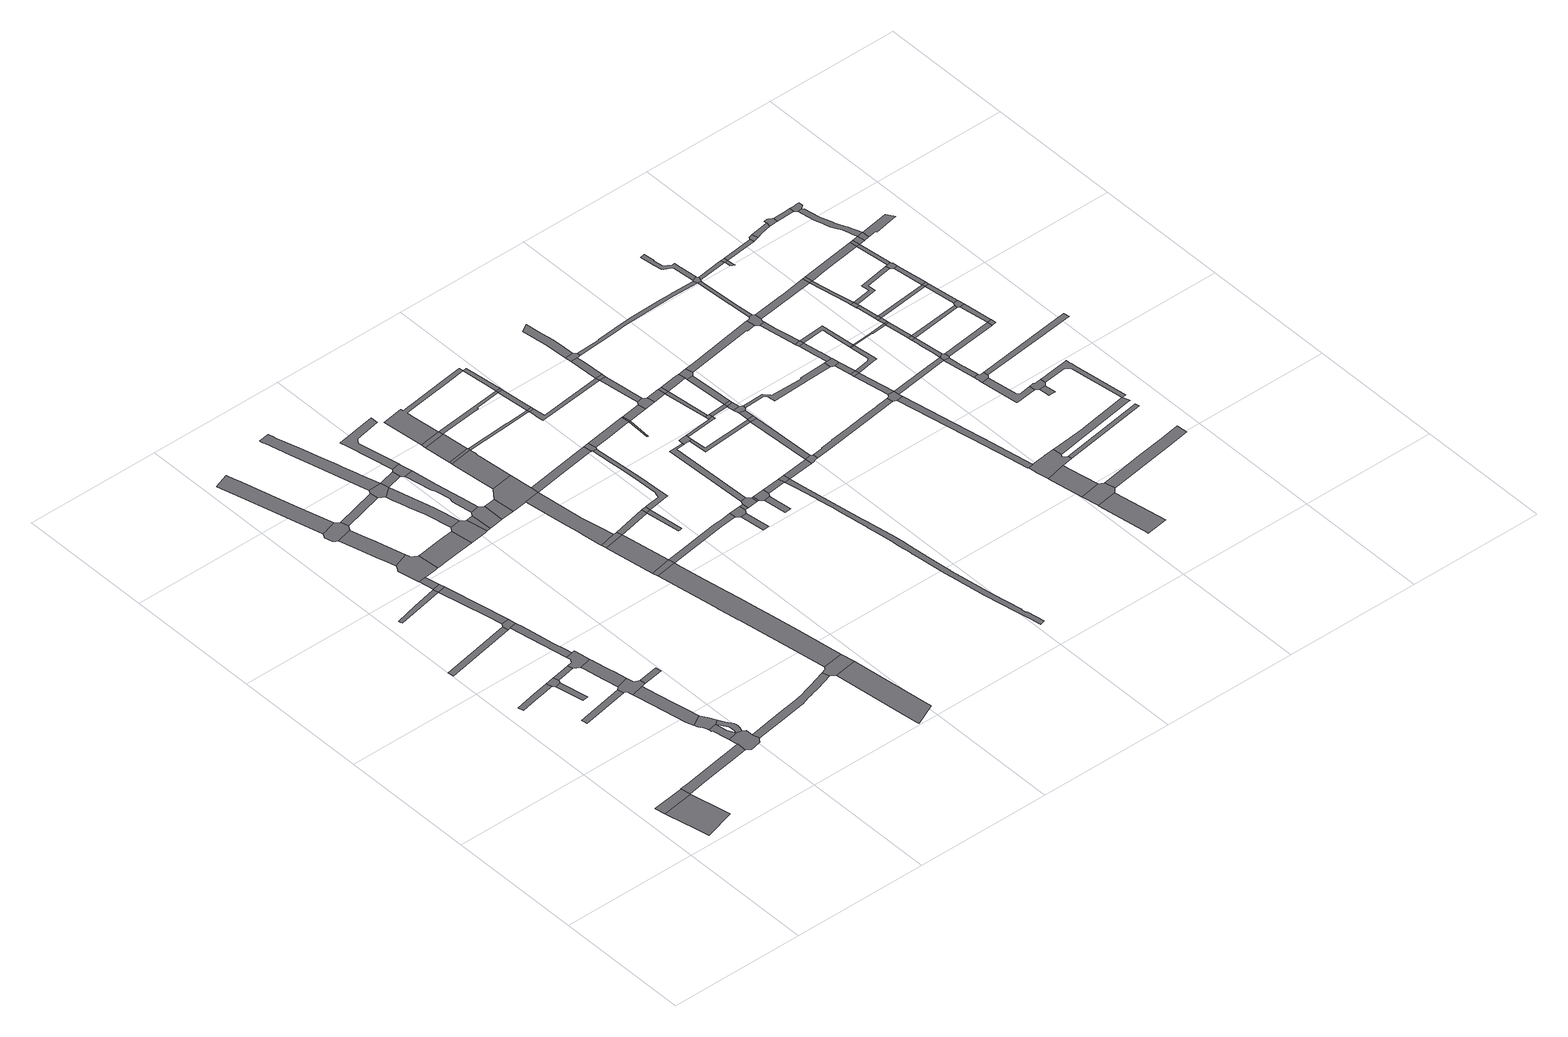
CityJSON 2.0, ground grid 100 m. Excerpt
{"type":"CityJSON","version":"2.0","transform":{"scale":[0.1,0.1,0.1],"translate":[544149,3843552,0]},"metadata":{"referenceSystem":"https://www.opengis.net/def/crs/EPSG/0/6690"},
"CityObjects":{
"road1":{"type":"Road","attributes":{"function":"2","RoadStructureAttribute.sectionType":"1"},"geometry":[{"type":"MultiSurface","lod":"1","boundaries":[[[0,1,2,3,4,5,6]]]}]},
"road2":{"type":"Road","geometry":[{"type":"MultiSurface","lod":"1","boundaries":[[[7,8,9,10,11,2,1,12]]]}]},
"road3":{"type":"Road","attributes":{"RoadStructureAttribute.sectionType":"1"},"geometry":[{"type":"MultiSurface","lod":"1","boundaries":[[[13,14,15,16,17,18,19,20,21]]]}]},
"road4":{"type":"Road","attributes":{"RoadStructureAttribute.sectionType":"1"},"geometry":[{"type":"MultiSurface","lod":"1","boundaries":[[[22,23,24,25,7,12,26,27,28]]]}]},
"road5":{"type":"Road","attributes":{"RoadStructureAttribute.sectionType":"1"},"geometry":[{"type":"MultiSurface","lod":"1","boundaries":[[[29,30,31,32,33,34]]]}]},
"road6":{"type":"Road","geometry":[{"type":"MultiSurface","lod":"1","boundaries":[[[35,36,37,38,39]]]}]},
"road7":{"type":"Road","geometry":[{"type":"MultiSurface","lod":"1","boundaries":[[[40,13,21,39,38,41]]]}]},
"road8":{"type":"Road","attributes":{"RoadStructureAttribute.sectionType":"1"},"geometry":[{"type":"MultiSurface","lod":"1","boundaries":[[[42,43,44,45]]]}]},
"road9":{"type":"Road","attributes":{"RoadStructureAttribute.sectionType":"1"},"geometry":[{"type":"MultiSurface","lod":"1","boundaries":[[[46,47,48,40,41,49,50]]]}]},
"road10":{"type":"Road","attributes":{"RoadStructureAttribute.sectionType":"1"},"geometry":[{"type":"MultiSurface","lod":"1","boundaries":[[[51,52,53,54,55,56,57,58]]]}]},
"road11":{"type":"Road","attributes":{"RoadStructureAttribute.sectionType":"1"},"geometry":[{"type":"MultiSurface","lod":"1","boundaries":[[[59,60,61,62,63,64,65,66]]]}]},
"road12":{"type":"Road","geometry":[{"type":"MultiSurface","lod":"1","boundaries":[[[66,65,67,68,22,28,69,70,71,72,73,74,75,76,77]]]}]},
"road13":{"type":"Road","geometry":[{"type":"MultiSurface","lod":"1","boundaries":[[[78,79,80,81,82,83,84,85,86,61,60,87]]]}]},
"road14":{"type":"Road","attributes":{"RoadStructureAttribute.sectionType":"1"},"geometry":[{"type":"MultiSurface","lod":"1","boundaries":[[[88,89,90,91,92,93,94,95,81,80]]]}]},
"road15":{"type":"Road","geometry":[{"type":"MultiSurface","lod":"1","boundaries":[[[96,97,98,99,29,34,100,101,102,92,91,103,104]]]}]},
"road16":{"type":"Road","attributes":{"RoadStructureAttribute.sectionType":"1"},"geometry":[{"type":"MultiSurface","lod":"1","boundaries":[[[105,106,107,108,109,110,111,87,60,112,113,114,66,77]]]}]},
"road17":{"type":"Road","attributes":{"RoadStructureAttribute.sectionType":"1"},"geometry":[{"type":"MultiSurface","lod":"1","boundaries":[[[115,116,117,118,119,120,121,122,123,124,125,126,98,97]]]}]},
"road18":{"type":"Road","geometry":[{"type":"MultiSurface","lod":"1","boundaries":[[[127,128,129,130,131,132,133,134,135,46,50,121,120]]]}]},
"road19":{"type":"Road","attributes":{"RoadStructureAttribute.sectionType":"1"},"geometry":[{"type":"MultiSurface","lod":"1","boundaries":[[[136,137,138,139,140,141,142,143,131,130]]]}]},
"road20":{"type":"Road","geometry":[{"type":"MultiSurface","lod":"1","boundaries":[[[144,145,42,45,142,141]]]}]},
"road21":{"type":"Road","attributes":{"RoadStructureAttribute.sectionType":"1"},"geometry":[{"type":"MultiSurface","lod":"1","boundaries":[[[146,147,58,148,145,144]]]}]},
"road22":{"type":"Road","geometry":[{"type":"MultiSurface","lod":"1","boundaries":[[[149,150,51,58,147]]]}]},
"road23":{"type":"Road","geometry":[{"type":"MultiSurface","lod":"1","boundaries":[[[151,152,104,103]]]}]},
"road24":{"type":"Road","attributes":{"RoadStructureAttribute.sectionType":"1"},"geometry":[{"type":"MultiSurface","lod":"1","boundaries":[[[153,154,155,150,149]]]}]},
"road25":{"type":"Road","geometry":[{"type":"MultiSurface","lod":"1","boundaries":[[[156,157,158,159,160,161,154,153,162,163,164,165,166]]]}]},
"road26":{"type":"Road","attributes":{"RoadStructureAttribute.sectionType":"1"},"geometry":[{"type":"MultiSurface","lod":"1","boundaries":[[[167,168,169,170,171,172,173,174,175,176,159,158]]]}]},
"road27":{"type":"Road","geometry":[{"type":"MultiSurface","lod":"1","boundaries":[[[177,178,179,180,181,182,183,173,172,184,185,186,187]]]}]},
"road28":{"type":"Road","attributes":{"RoadStructureAttribute.sectionType":"1"},"geometry":[{"type":"MultiSurface","lod":"1","boundaries":[[[188,189,190,191,192,193,194,195,180,179,178,177]]]}]},
"road29":{"type":"Road","attributes":{"RoadStructureAttribute.sectionType":"1"},"geometry":[{"type":"MultiSurface","lod":"1","boundaries":[[[196,197,198,199,200,201,202,203,204,205,206,74,73,207,208,209,210,211,212,213,214,215,216,217,218]]]}]},
"road30":{"type":"Road","attributes":{"RoadStructureAttribute.sectionType":"1"},"geometry":[{"type":"MultiSurface","lod":"1","boundaries":[[[219,220,221,222,166,165,223,224,225,226]]]}]},
"road31":{"type":"Road","attributes":{"RoadStructureAttribute.sectionType":"1"},"geometry":[{"type":"MultiSurface","lod":"1","boundaries":[[[227,228,229,187,186,230]]]}]},
"road32":{"type":"Road","geometry":[{"type":"MultiSurface","lod":"1","boundaries":[[[231,232,233,219,226,234,235,236]]]}]},
"road33":{"type":"Road","geometry":[{"type":"MultiSurface","lod":"1","boundaries":[[[237,227,230,238,239,240]]]}]},
"road34":{"type":"Road","attributes":{"RoadStructureAttribute.sectionType":"1"},"geometry":[{"type":"MultiSurface","lod":"1","boundaries":[[[241,242,239,238,243,244,245,246,233,232]]]}]},
"road35":{"type":"Road","attributes":{"RoadStructureAttribute.sectionType":"1"},"geometry":[{"type":"MultiSurface","lod":"1","boundaries":[[[247,248,249,250,251,252,253,254,255,256,257,258,259,260,261,262,237,240]]]}]},
"road36":{"type":"Road","attributes":{"RoadStructureAttribute.sectionType":"1"},"geometry":[{"type":"MultiSurface","lod":"1","boundaries":[[[263,264,265,266,267,268,269,270]]]}]},
"road37":{"type":"Road","attributes":{"RoadStructureAttribute.sectionType":"1"},"geometry":[{"type":"MultiSurface","lod":"1","boundaries":[[[271,236,235,272]]]}]},
"road38":{"type":"Road","geometry":[{"type":"MultiSurface","lod":"1","boundaries":[[[273,274,275,196,218,276,266,265]]]}]},
"road39":{"type":"Road","attributes":{"RoadStructureAttribute.sectionType":"1"},"geometry":[{"type":"MultiSurface","lod":"1","boundaries":[[[277,278,240,239,279,280]]]}]},
"road40":{"type":"Road","geometry":[{"type":"MultiSurface","lod":"1","boundaries":[[[281,282,271,272,283,284,285,286,287]]]}]},
"road41":{"type":"Road","attributes":{"RoadStructureAttribute.sectionType":"1"},"geometry":[{"type":"MultiSurface","lod":"1","boundaries":[[[288,289,290,291,292,293,294,295,282,281]]]}]},
"road42":{"type":"Road","attributes":{"RoadStructureAttribute.sectionType":"1"},"geometry":[{"type":"MultiSurface","lod":"1","boundaries":[[[296,297,298,299,300,301,302,303,304,305,306,307,308,309,310,311,274,273]]]}]},
"road43":{"type":"Road","geometry":[{"type":"MultiSurface","lod":"1","boundaries":[[[312,313,314,315,277,280,291,290]]]}]},
"road44":{"type":"Road","attributes":{"RoadStructureAttribute.sectionType":"1"},"geometry":[{"type":"MultiSurface","lod":"1","boundaries":[[[316,287,286,317]]]}]},
"road45":{"type":"Road","geometry":[{"type":"MultiSurface","lod":"1","boundaries":[[[318,319,305,304]]]}]},
"road46":{"type":"Road","attributes":{"RoadStructureAttribute.sectionType":"1"},"geometry":[{"type":"MultiSurface","lod":"1","boundaries":[[[320,321,322,323,319,318]]]}]},
"road47":{"type":"Road","attributes":{"RoadStructureAttribute.sectionType":"1"},"geometry":[{"type":"MultiSurface","lod":"1","boundaries":[[[324,325,326,315,314,327,328,329,330,331]]]}]},
"road48":{"type":"Road","geometry":[{"type":"MultiSurface","lod":"1","boundaries":[[[332,333,334,335,322,321]]]}]},
"road49":{"type":"Road","attributes":{"RoadStructureAttribute.sectionType":"1"},"geometry":[{"type":"MultiSurface","lod":"1","boundaries":[[[336,337,338,339,340,341,342,343,344,345,335,334]]]}]},
"road50":{"type":"Road","geometry":[{"type":"MultiSurface","lod":"1","boundaries":[[[346,347,348,316,317,349,350,339,338,351]]]}]},
"road51":{"type":"Road","attributes":{"RoadStructureAttribute.sectionType":"1"},"geometry":[{"type":"MultiSurface","lod":"1","boundaries":[[[352,353,354,355,356,357,358,348,347]]]}]},
"road52":{"type":"Road","geometry":[{"type":"MultiSurface","lod":"1","boundaries":[[[359,360,357,356]]]}]},
"road53":{"type":"Road","attributes":{"RoadStructureAttribute.sectionType":"1"},"geometry":[{"type":"MultiSurface","lod":"1","boundaries":[[[361,362,363,364,360,359]]]}]},
"road54":{"type":"Road","attributes":{"RoadStructureAttribute.sectionType":"1"},"geometry":[{"type":"MultiSurface","lod":"1","boundaries":[[[365,332,321,366,367]]]}]},
"road55":{"type":"Road","geometry":[{"type":"MultiSurface","lod":"1","boundaries":[[[368,369,364,363]]]}]},
"road56":{"type":"Road","attributes":{"RoadStructureAttribute.sectionType":"1"},"geometry":[{"type":"MultiSurface","lod":"1","boundaries":[[[370,371,372,373,374,318,304,375,376]]]}]},
"road57":{"type":"Road","attributes":{"RoadStructureAttribute.sectionType":"1"},"geometry":[{"type":"MultiSurface","lod":"1","boundaries":[[[377,378,379,380,381,367]]]}]},
"road58":{"type":"Road","geometry":[{"type":"MultiSurface","lod":"1","boundaries":[[[382,383,365,367,381,384]]]}]},
"road59":{"type":"Road","attributes":{"RoadStructureAttribute.sectionType":"1"},"geometry":[{"type":"MultiSurface","lod":"1","boundaries":[[[385,386,351,338,387,388,389,390]]]}]},
"road60":{"type":"Road","attributes":{"RoadStructureAttribute.sectionType":"1"},"geometry":[{"type":"MultiSurface","lod":"1","boundaries":[[[391,392,393,394,395,396,397,398,399,400,369,368,401,402,403,404,405,406,407,408,409,410,411,412]]]}]},
"road61":{"type":"Road","attributes":{"RoadStructureAttribute.sectionType":"1"},"geometry":[{"type":"MultiSurface","lod":"1","boundaries":[[[413,414,415,416,359,356,417,418,419,420]]]}]},
"road62":{"type":"Road","attributes":{"RoadStructureAttribute.sectionType":"1"},"geometry":[{"type":"MultiSurface","lod":"1","boundaries":[[[421,422,423,424,425,426,427,428,429,382,384,430,431,432,433,434,435]]]}]},
"road63":{"type":"Road","attributes":{"RoadStructureAttribute.sectionType":"1"},"geometry":[{"type":"MultiSurface","lod":"1","boundaries":[[[436,437,368,363,438,439,440,441]]]}]},
"road64":{"type":"Road","geometry":[{"type":"MultiSurface","lod":"1","boundaries":[[[442,443,444,445]]]}]},
"road65":{"type":"Road","geometry":[{"type":"MultiSurface","lod":"1","boundaries":[[[446,370,376,445,444,447]]]}]},
"road66":{"type":"Road","geometry":[{"type":"MultiSurface","lod":"1","boundaries":[[[448,385,390,449,421,435,450,451]]]}]},
"road67":{"type":"Road","attributes":{"RoadStructureAttribute.sectionType":"1"},"geometry":[{"type":"MultiSurface","lod":"1","boundaries":[[[452,446,447,453]]]}]},
"road68":{"type":"Road","geometry":[{"type":"MultiSurface","lod":"1","boundaries":[[[454,455,452,453,456,457]]]}]},
"road69":{"type":"Road","geometry":[{"type":"MultiSurface","lod":"1","boundaries":[[[458,413,420,459]]]}]},
"road70":{"type":"Road","attributes":{"RoadStructureAttribute.sectionType":"1"},"geometry":[{"type":"MultiSurface","lod":"1","boundaries":[[[460,457,456,461]]]}]},
"road71":{"type":"Road","attributes":{"RoadStructureAttribute.sectionType":"1"},"geometry":[{"type":"MultiSurface","lod":"1","boundaries":[[[462,441,463,413,458]]]}]},
"road72":{"type":"Road","geometry":[{"type":"MultiSurface","lod":"1","boundaries":[[[464,436,441,462]]]}]},
"road73":{"type":"Road","geometry":[{"type":"MultiSurface","lod":"1","boundaries":[[[465,466,467,468]]]}]},
"road74":{"type":"Road","geometry":[{"type":"MultiSurface","lod":"1","boundaries":[[[469,460,461,468,467,470]]]}]},
"road75":{"type":"Road","attributes":{"RoadStructureAttribute.sectionType":"1"},"geometry":[{"type":"MultiSurface","lod":"1","boundaries":[[[471,448,451,472,473,474,475]]]}]},
"road76":{"type":"Road","attributes":{"RoadStructureAttribute.sectionType":"1"},"geometry":[{"type":"MultiSurface","lod":"1","boundaries":[[[476,412,477,478,436,464]]]}]},
"road77":{"type":"Road","attributes":{"RoadStructureAttribute.sectionType":"1"},"geometry":[{"type":"MultiSurface","lod":"1","boundaries":[[[479,480,481,482,455,454,483,484]]]}]},
"road78":{"type":"Road","attributes":{"RoadStructureAttribute.sectionType":"1"},"geometry":[{"type":"MultiSurface","lod":"1","boundaries":[[[485,486,487,488,489,490,491,492,493,494,495,496,497,498,499,500,501,502,503,504,505,506,507,508,509,510,511,512,513,514,515,516,517,518,519,520,521,522,523,524,525,526,527,528,529,530,531,532,533,534,535,536,537,538]]]}]},
"road79":{"type":"Road","attributes":{"RoadStructureAttribute.sectionType":"1"},"geometry":[{"type":"MultiSurface","lod":"1","boundaries":[[[539,469,470,540]]]}]},
"road80":{"type":"Road","geometry":[{"type":"MultiSurface","lod":"1","boundaries":[[[541,542,543,475]]]}]},
"road81":{"type":"Road","attributes":{"RoadStructureAttribute.sectionType":"1"},"geometry":[{"type":"MultiSurface","lod":"1","boundaries":[[[544,545,546,547,459,420,548,549,550,551,552,553,554,555]]]}]},
"road82":{"type":"Road","geometry":[{"type":"MultiSurface","lod":"1","boundaries":[[[556,471,475,543]]]}]},
"road83":{"type":"Road","geometry":[{"type":"MultiSurface","lod":"1","boundaries":[[[557,558,559,560,479,484,561,562,563,564,565]]]}]},
"road84":{"type":"Road","geometry":[{"type":"MultiSurface","lod":"1","boundaries":[[[566,539,540,508,507]]]}]},
"road85":{"type":"Road","attributes":{"RoadStructureAttribute.sectionType":"1"},"geometry":[{"type":"MultiSurface","lod":"1","boundaries":[[[567,556,543,568,569]]]}]},
"road86":{"type":"Road","attributes":{"RoadStructureAttribute.sectionType":"1"},"geometry":[{"type":"MultiSurface","lod":"1","boundaries":[[[570,566,507,571]]]}]},
"road87":{"type":"Road","attributes":{"RoadStructureAttribute.sectionType":"1"},"geometry":[{"type":"MultiSurface","lod":"1","boundaries":[[[572,573,574,575,576,557,565]]]}]},
"road88":{"type":"Road","geometry":[{"type":"MultiSurface","lod":"1","boundaries":[[[577,578,567,569,579,580]]]}]},
"road89":{"type":"Road","attributes":{"RoadStructureAttribute.sectionType":"1"},"geometry":[{"type":"MultiSurface","lod":"1","boundaries":[[[581,564,563,582,583,584]]]}]},
"road90":{"type":"Road","attributes":{"RoadStructureAttribute.sectionType":"1"},"geometry":[{"type":"MultiSurface","lod":"1","boundaries":[[[585,586,587,578,577,588,589]]]}]},
"road91":{"type":"Road","geometry":[{"type":"MultiSurface","lod":"1","boundaries":[[[590,555,554,585,589]]]}]},
"road92":{"type":"Road","attributes":{"RoadStructureAttribute.sectionType":"1"},"geometry":[{"type":"MultiSurface","lod":"1","boundaries":[[[591,592,593,594,555,590]]]}]},
"road93":{"type":"Road","attributes":{"RoadStructureAttribute.sectionType":"1"},"geometry":[{"type":"MultiSurface","lod":"1","boundaries":[[[595,580,579,596,597,598]]]}]},
"road94":{"type":"Road","geometry":[{"type":"MultiSurface","lod":"1","boundaries":[[[599,600,601,576,575]]]}]},
"road95":{"type":"Road","geometry":[{"type":"MultiSurface","lod":"1","boundaries":[[[602,570,571,603,604,605,606,607,608,609]]]}]},
"road96":{"type":"Road","attributes":{"RoadStructureAttribute.sectionType":"1"},"geometry":[{"type":"MultiSurface","lod":"1","boundaries":[[[610,598,601,600]]]}]},
"road97":{"type":"Road","geometry":[{"type":"MultiSurface","lod":"1","boundaries":[[[611,612,613,614,593,592,615,616,617]]]}]},
"road98":{"type":"Road","geometry":[{"type":"MultiSurface","lod":"1","boundaries":[[[618,595,598,610]]]}]},
"road99":{"type":"Road","attributes":{"RoadStructureAttribute.sectionType":"1"},"geometry":[{"type":"MultiSurface","lod":"1","boundaries":[[[619,620,583,621,570,602]]]}]},
"road100":{"type":"Road","attributes":{"RoadStructureAttribute.sectionType":"1"},"geometry":[{"type":"MultiSurface","lod":"1","boundaries":[[[622,623,624,625,626,627,613,612]]]}]},
"road101":{"type":"Road","attributes":{"RoadStructureAttribute.sectionType":"1"},"geometry":[{"type":"MultiSurface","lod":"1","boundaries":[[[628,599,575,629]]]}]},
"road102":{"type":"Road","geometry":[{"type":"MultiSurface","lod":"1","boundaries":[[[630,631,584,583,620]]]}]},
"road103":{"type":"Road","attributes":{"RoadStructureAttribute.sectionType":"1"},"geometry":[{"type":"MultiSurface","lod":"1","boundaries":[[[632,633,631,630,634]]]}]},
"road104":{"type":"Road","attributes":{"RoadStructureAttribute.sectionType":"1"},"geometry":[{"type":"MultiSurface","lod":"1","boundaries":[[[635,636,637,638,618,610,639,640,641]]]}]},
"road105":{"type":"Road","geometry":[{"type":"MultiSurface","lod":"1","boundaries":[[[642,643,644,632,634,645,646,647]]]}]},
"road106":{"type":"Road","attributes":{"RoadStructureAttribute.sectionType":"1"},"geometry":[{"type":"MultiSurface","lod":"1","boundaries":[[[648,629,649,644,643]]]}]},
"road107":{"type":"Road","geometry":[{"type":"MultiSurface","lod":"1","boundaries":[[[650,628,629,648]]]}]},
"road108":{"type":"Road","attributes":{"RoadStructureAttribute.sectionType":"1"},"geometry":[{"type":"MultiSurface","lod":"1","boundaries":[[[651,652,653,654,628,650]]]}]},
"road109":{"type":"Road","geometry":[{"type":"MultiSurface","lod":"1","boundaries":[[[655,635,641,653,652,656]]]}]},
"road110":{"type":"Road","attributes":{"RoadStructureAttribute.sectionType":"1"},"geometry":[{"type":"MultiSurface","lod":"1","boundaries":[[[657,658,659,660,661,662,663,664,665,666,667,668,609,608,669,670,671]]]}]},
"road111":{"type":"Road","attributes":{"RoadStructureAttribute.sectionType":"1"},"geometry":[{"type":"MultiSurface","lod":"1","boundaries":[[[672,673,674,675,676,677,647,646,678,679,680,681,682,683,684,685,686,687,688]]]}]},
"road112":{"type":"Road","attributes":{"RoadStructureAttribute.sectionType":"1"},"geometry":[{"type":"MultiSurface","lod":"1","boundaries":[[[689,690,691,692,693,694,695,696,697,617,616,698,699,700,701,702,703,704,705]]]}]},
"road113":{"type":"Road","attributes":{"RoadStructureAttribute.sectionType":"1"},"geometry":[{"type":"MultiSurface","lod":"1","boundaries":[[[706,707,708,655,656,709,710,711]]]}]},
"road114":{"type":"Road","attributes":{"RoadStructureAttribute.sectionType":"1"},"geometry":[{"type":"MultiSurface","lod":"1","boundaries":[[[712,713,714,715,716,717]]]}]},
"road115":{"type":"Road","geometry":[{"type":"MultiSurface","lod":"1","boundaries":[[[718,719,713,712,720,721,722]]]}]},
"road116":{"type":"Road","attributes":{"RoadStructureAttribute.sectionType":"1"},"geometry":[{"type":"MultiSurface","lod":"1","boundaries":[[[723,724,725,726,727,719,718]]]}]},
"road117":{"type":"Road","attributes":{"RoadStructureAttribute.sectionType":"1"},"geometry":[{"type":"MultiSurface","lod":"1","boundaries":[[[728,729,730,731,732,733,734,735,736,737,738]]]}]},
"road118":{"type":"Road","geometry":[{"type":"MultiSurface","lod":"1","boundaries":[[[739,740,741,742,743,738,737,744,745,746,747,726,725,748,749,750,751]]]}]},
"road119":{"type":"Road","geometry":[{"type":"MultiSurface","lod":"1","boundaries":[[[752,753,657,671,731,730,754,755,756,757]]]}]},
"road120":{"type":"Road","attributes":{"RoadStructureAttribute.sectionType":"1"},"geometry":[{"type":"MultiSurface","lod":"1","boundaries":[[[758,759,760,752,757]]]}]},
"road121":{"type":"Road","geometry":[{"type":"MultiSurface","lod":"1","boundaries":[[[761,762,760,759]]]}]},
"road122":{"type":"Road","attributes":{"RoadStructureAttribute.sectionType":"1"},"geometry":[{"type":"MultiSurface","lod":"1","boundaries":[[[763,764,765,762,761]]]}]},
"road123":{"type":"Road","geometry":[{"type":"MultiSurface","lod":"1","boundaries":[[[766,767,768,769,770,688,687,765,764]]]}]},
"road124":{"type":"Road","attributes":{"RoadStructureAttribute.sectionType":"1"},"geometry":[{"type":"MultiSurface","lod":"1","boundaries":[[[771,772,773,774,775,776,769,768]]]}]},
"road125":{"type":"Road","geometry":[{"type":"MultiSurface","lod":"1","boundaries":[[[777,778,779,775,774]]]}]},
"road126":{"type":"Road","attributes":{"RoadStructureAttribute.sectionType":"1"},"geometry":[{"type":"MultiSurface","lod":"1","boundaries":[[[780,781,782,783,784,785,786,787,778,777]]]}]},
"road127":{"type":"Road","geometry":[{"type":"MultiSurface","lod":"1","boundaries":[[[788,789,790,791,706,711,785,784,792,793,794]]]}]},
"road128":{"type":"Road","attributes":{"RoadStructureAttribute.sectionType":"1"},"geometry":[{"type":"MultiSurface","lod":"1","boundaries":[[[795,796,797,798,799,800,801,761,759]]]}]},
"road129":{"type":"Road","attributes":{"RoadStructureAttribute.sectionType":"1"},"geometry":[{"type":"MultiSurface","lod":"1","boundaries":[[[802,777,774,803,804,805,806]]]}]},
"road130":{"type":"Road","attributes":{"RoadStructureAttribute.sectionType":"1"},"geometry":[{"type":"MultiSurface","lod":"1","boundaries":[[[704,807,789,788,808,809]]]}]},
"road131":{"type":"Road","attributes":{"RoadStructureAttribute.sectionType":"1"},"geometry":[{"type":"MultiSurface","lod":"1","boundaries":[[[810,811,812,813,814,757,756,815]]]}]},
"road132":{"type":"Road","geometry":[{"type":"MultiSurface","lod":"1","boundaries":[[[806,805,799,798]]]}]},
"road133":{"type":"Road","geometry":[{"type":"MultiSurface","lod":"1","boundaries":[[[816,817,818,705,704,809,819,820]]]}]},
"road134":{"type":"Road","attributes":{"RoadStructureAttribute.sectionType":"1"},"geometry":[{"type":"MultiSurface","lod":"1","boundaries":[[[821,822,823,824,825,826,827,828,829,830,831,832,833,834,835,817,816]]]}]},
"road135":{"type":"Road","attributes":{"RoadStructureAttribute.sectionType":"1"},"geometry":[{"type":"MultiSurface","lod":"1","boundaries":[[[836,837,838,722,721,839,840]]]}]},
"road136":{"type":"Road","attributes":{"RoadStructureAttribute.sectionType":"1"},"geometry":[{"type":"MultiSurface","lod":"1","boundaries":[[[841,842,820,819,843]]]}]},
"road137":{"type":"Road","geometry":[{"type":"MultiSurface","lod":"1","boundaries":[[[844,749,748,845]]]}]},
"road138":{"type":"Road","attributes":{"RoadStructureAttribute.sectionType":"1"},"geometry":[{"type":"MultiSurface","lod":"1","boundaries":[[[846,847,848,794,793,849]]]}]},
"road139":{"type":"Road","attributes":{"RoadStructureAttribute.sectionType":"1"},"geometry":[{"type":"MultiSurface","lod":"1","boundaries":[[[850,851,806,798,852,853,854,855]]]}]},
"road140":{"type":"Road","attributes":{"RoadStructureAttribute.sectionType":"1"},"geometry":[{"type":"MultiSurface","lod":"1","boundaries":[[[856,857,858,859,860,861,739,751,862,863,864,865]]]}]},
"road141":{"type":"Road","geometry":[{"type":"MultiSurface","lod":"1","boundaries":[[[866,867,868,869,870,871,872,873,874,875,876,877,878,879]]]}]},
"road142":{"type":"Road","attributes":{"RoadStructureAttribute.sectionType":"1"},"geometry":[{"type":"MultiSurface","lod":"1","boundaries":[[[815,870,869,880,881,882]]]}]},
"road143":{"type":"Road","attributes":{"RoadStructureAttribute.sectionType":"1"},"geometry":[{"type":"MultiSurface","lod":"1","boundaries":[[[883,884,875,874,885,886,887,888,889,890,891]]]}]},
"road144":{"type":"Road","geometry":[{"type":"MultiSurface","lod":"1","boundaries":[[[892,893,894,810,815,882,895,896,897,898]]]}]},
"road145":{"type":"Road","attributes":{"RoadStructureAttribute.sectionType":"1"},"geometry":[{"type":"MultiSurface","lod":"1","boundaries":[[[899,900,901,902,903,904,810,894]]]}]},
"road146":{"type":"Road","geometry":[{"type":"MultiSurface","lod":"1","boundaries":[[[905,906,907,908,909,910]]]}]},
"road147":{"type":"Road","geometry":[{"type":"MultiSurface","lod":"1","boundaries":[[[911,912,900,899]]]}]},
"road148":{"type":"Road","geometry":[{"type":"MultiSurface","lod":"1","boundaries":[[[913,841,843,910,909]]]}]},
"road149":{"type":"Road","attributes":{"RoadStructureAttribute.sectionType":"1"},"geometry":[{"type":"MultiSurface","lod":"1","boundaries":[[[914,915,855,916,912,911]]]}]},
"road150":{"type":"Road","geometry":[{"type":"MultiSurface","lod":"1","boundaries":[[[917,918,919,920,921,922]]]}]},
"road151":{"type":"Road","geometry":[{"type":"MultiSurface","lod":"1","boundaries":[[[923,850,855,915]]]}]},
"road152":{"type":"Road","geometry":[{"type":"MultiSurface","lod":"1","boundaries":[[[924,925,926,927,891,890,928,929,922,921,930,931,932,933]]]}]},
"road153":{"type":"Road","attributes":{"RoadStructureAttribute.sectionType":"1"},"geometry":[{"type":"MultiSurface","lod":"1","boundaries":[[[934,935,936,937,850,923]]]}]},
"road154":{"type":"Road","geometry":[{"type":"MultiSurface","lod":"1","boundaries":[[[938,939,936,935]]]}]},
"road155":{"type":"Road","attributes":{"RoadStructureAttribute.sectionType":"1"},"geometry":[{"type":"MultiSurface","lod":"1","boundaries":[[[940,941,942,939,938]]]}]},
"road156":{"type":"Road","geometry":[{"type":"MultiSurface","lod":"1","boundaries":[[[943,944,945,942,941,946]]]}]},
"road157":{"type":"Road","attributes":{"RoadStructureAttribute.sectionType":"1"},"geometry":[{"type":"MultiSurface","lod":"1","boundaries":[[[947,948,949,849,950,944,943]]]}]},
"road158":{"type":"Road","geometry":[{"type":"MultiSurface","lod":"1","boundaries":[[[951,846,849,949]]]}]},
"road159":{"type":"Road","attributes":{"RoadStructureAttribute.sectionType":"1"},"geometry":[{"type":"MultiSurface","lod":"1","boundaries":[[[952,913,909,953]]]}]},
"road160":{"type":"Road","attributes":{"RoadStructureAttribute.sectionType":"1"},"geometry":[{"type":"MultiSurface","lod":"1","boundaries":[[[954,955,956,898,897,957]]]}]},
"road161":{"type":"Road","attributes":{"RoadStructureAttribute.sectionType":"1"},"geometry":[{"type":"MultiSurface","lod":"1","boundaries":[[[958,959,960,961,962,963,964,965,933,932,966,967,968,969,970,856,971]]]}]},
"road162":{"type":"Road","attributes":{"RoadStructureAttribute.sectionType":"1"},"geometry":[{"type":"MultiSurface","lod":"1","boundaries":[[[972,911,899,973]]]}]},
"road163":{"type":"Road","attributes":{"RoadStructureAttribute.sectionType":"1"},"geometry":[{"type":"MultiSurface","lod":"1","boundaries":[[[974,938,935,975]]]}]},
"road164":{"type":"Road","geometry":[{"type":"MultiSurface","lod":"1","boundaries":[[[976,977,978,979,952,953,980]]]}]},
"road165":{"type":"Road","attributes":{"RoadStructureAttribute.sectionType":"1"},"geometry":[{"type":"MultiSurface","lod":"1","boundaries":[[[981,982,983,943,946,984,985,986,987]]]}]},
"road166":{"type":"Road","attributes":{"RoadStructureAttribute.sectionType":"1"},"geometry":[{"type":"MultiSurface","lod":"1","boundaries":[[[988,989,990,879,878,991,992,993]]]}]},
"road167":{"type":"Road","attributes":{"RoadStructureAttribute.sectionType":"1"},"geometry":[{"type":"MultiSurface","lod":"1","boundaries":[[[994,951,949,995,996,997,998]]]}]},
"road168":{"type":"Road","attributes":{"RoadStructureAttribute.sectionType":"1"},"geometry":[{"type":"MultiSurface","lod":"1","boundaries":[[[999,1000,1001,1002,1003,976,980,1004,1005,1006]]]}]},
"road169":{"type":"Road","geometry":[{"type":"MultiSurface","lod":"1","boundaries":[[[1007,954,957,1008]]]}]},
"road170":{"type":"Road","attributes":{"RoadStructureAttribute.sectionType":"1"},"geometry":[{"type":"MultiSurface","lod":"1","boundaries":[[[1009,1010,1011,1012,954,1007]]]}]},
"road171":{"type":"Road","geometry":[{"type":"MultiSurface","lod":"1","boundaries":[[[1013,1014,972,973,1015,1011,1010]]]}]},
"road172":{"type":"Road","attributes":{"RoadStructureAttribute.sectionType":"1"},"geometry":[{"type":"MultiSurface","lod":"1","boundaries":[[[1016,975,1014,1013]]]}]},
"road173":{"type":"Road","geometry":[{"type":"MultiSurface","lod":"1","boundaries":[[[1017,1018,1019,1020,999,1006,1021,1022,1023]]]}]},
"road174":{"type":"Road","geometry":[{"type":"MultiSurface","lod":"1","boundaries":[[[1024,974,975,1016]]]}]},
"road175":{"type":"Road","attributes":{"RoadStructureAttribute.sectionType":"1"},"geometry":[{"type":"MultiSurface","lod":"1","boundaries":[[[1025,1026,974,1024]]]}]},
"road176":{"type":"Road","geometry":[{"type":"MultiSurface","lod":"1","boundaries":[[[1027,1028,1029,1030,1031,1032,981,987,1026,1025]]]}]},
"road177":{"type":"Road","attributes":{"RoadStructureAttribute.sectionType":"1"},"geometry":[{"type":"MultiSurface","lod":"1","boundaries":[[[1033,998,1032,1031]]]}]},
"road178":{"type":"Road","attributes":{"RoadStructureAttribute.sectionType":"1"},"geometry":[{"type":"MultiSurface","lod":"1","boundaries":[[[1034,1035,1023,1022,1036]]]}]},
"road179":{"type":"Road","geometry":[{"type":"MultiSurface","lod":"1","boundaries":[[[1037,994,998,1033]]]}]},
"road180":{"type":"Road","attributes":{"RoadStructureAttribute.sectionType":"1"},"geometry":[{"type":"MultiSurface","lod":"1","boundaries":[[[1038,1037,1033,1039]]]}]},
"road181":{"type":"Road","geometry":[{"type":"MultiSurface","lod":"1","boundaries":[[[1040,1038,1039,1041]]]}]},
"road182":{"type":"Road","attributes":{"RoadStructureAttribute.sectionType":"1"},"geometry":[{"type":"MultiSurface","lod":"1","boundaries":[[[1042,1043,1044,1045,1046,1047,1048,1049,1050,1051,1052,1053,1054,1055,1056,1057,1058,1059,1060,1061,1062,1063,1064,1065,1066,1067,1068,1069,1038,1040]]]}]},
"road183":{"type":"Road","geometry":[{"type":"MultiSurface","lod":"1","boundaries":[[[1070,1071,1072,1073,1074,1075,1034,1036,1076,1056,1055]]]}]},
"road184":{"type":"Road","attributes":{"RoadStructureAttribute.sectionType":"1"},"geometry":[{"type":"MultiSurface","lod":"1","boundaries":[[[1077,1040,1041,1078,1079,1080]]]}]}
},
"vertices":[
[424,196,0],[374,433,0],[136,398,0],[167,249,0],[179,194,0],[206,67,0],[436,134,0],
[360,508,0],[358,507,0],[121,474,0],[122,471,0],[135,397,0],[374,438,0],
[386,1791,0],[269,1768,0],[110,1736,0],[118,1696,0],[199,1712,0],[264,1725,0],[310,1734,0],[381,1748,0],[394,1751,0],
[900,596,0],[756,573,0],[598,547,0],[428,519,0],[537,466,0],[801,509,0],[899,526,0],
[679,1461,0],[327,1392,0],[330,1370,0],[332,1347,0],[334,1348,0],[689,1418,0],
[456,1526,0],[477,1530,0],[498,1534,0],[456,1743,0],[414,1731,0],
[457,1806,0],[465,1766,0],
[535,2369,0],[2,2265,0],[10,2222,0],[543,2328,0],
[596,1834,0],[532,1821,0],[501,1814,0],[470,1767,0],[604,1794,0],
[443,2909,0],[302,2877,0],[260,2869,0],[90,2827,0],[94,2813,0],[98,2800,0],[444,2869,0],[455,2871,0],
[933,737,0],[918,823,0],[855,809,0],[858,789,0],[864,789,0],[884,687,0],[888,662,0],[960,680,0],
[897,615,0],[899,601,0],[906,522,0],[932,505,0],[1010,519,0],[1027,540,0],[1037,551,0],[1023,605,0],[1024,658,0],[1005,667,0],[1002,674,0],
[922,906,0],[913,922,0],[895,952,0],[814,904,0],[824,879,0],[826,875,0],[831,863,0],[837,864,0],[852,827,0],[952,852,0],
[877,1038,0],[858,1143,0],[819,1354,0],[813,1389,0],[720,1364,0],[727,1324,0],[763,1126,0],[794,955,0],
[801,1453,0],[792,1505,0],[700,1480,0],[681,1463,0],[692,1418,0],[713,1406,0],[715,1394,0],[846,1395,0],[841,1439,0],
[1005,683,0],[1011,705,0],[1013,721,0],[1012,741,0],[1008,756,0],[1000,774,0],[977,807,0],[964,751,0],[968,729,0],[966,701,0],
[773,1608,0],[768,1634,0],[767,1640,0],[745,1761,0],[744,1763,0],[739,1791,0],[649,1765,0],[649,1764,0],[653,1746,0],[680,1593,0],[686,1561,0],[700,1482,0],
[734,1816,0],[727,1859,0],[719,1911,0],[697,1908,0],[644,1898,0],[650,1865,0],[648,1862,0],[640,1848,0],[637,1843,0],
[695,1921,0],[688,1957,0],[668,2058,0],[655,2128,0],[628,2293,0],[619,2343,0],[563,2332,0],[591,2178,0],
[608,2397,0],[552,2392,0],
[522,2849,0],[514,2884,0],[528,2511,0],
[505,2924,0],[449,2911,0],
[998,1421,0],[991,1466,0],
[481,3029,0],[428,3021,0],[428,3020,0],
[541,3235,0],[539,3246,0],[533,3267,0],[420,3226,0],[420,3223,0],[394,3180,0],[483,3029,0],[494,3031,0],[583,3043,0],[598,3045,0],[583,3207,0],
[504,3373,0],[489,3429,0],[473,3489,0],[456,3552,0],[454,3561,0],[425,3666,0],[309,3636,0],[338,3530,0],[388,3343,0],[402,3293,0],
[396,3780,0],[322,3759,0],[321,3758,0],[281,3747,0],[262,3714,0],[277,3656,0],[292,3646,0],[437,3685,0],[443,3695,0],[446,3701,0],[432,3760,0],
[320,4067,0],[239,4373,0],[220,4444,0],[204,4505,0],[192,4550,0],[79,4511,0],[80,4507,0],[141,4276,0],
[1728,759,0],[1598,719,0],[1542,701,0],[1509,691,0],[1465,679,0],[1453,677,0],[1449,676,0],[1442,675,0],[1438,674,0],[1364,662,0],[1330,657,0],[1233,582,0],[1395,609,0],[1454,618,0],[1458,620,0],[1463,621,0],[1474,624,0],[1509,637,0],[1544,648,0],[1551,650,0],[1553,650,0],[1609,666,0],[1744,706,0],
[888,3248,0],[811,3238,0],[739,3229,0],[636,3215,0],[621,3048,0],[668,3055,0],[779,3070,0],[910,3088,0],
[747,3843,0],[745,3842,0],[742,3841,0],[752,3782,0],
[995,3285,0],[990,3288,0],[912,3279,0],[1034,3105,0],[1054,3108,0],[1024,3266,0],
[761,3870,0],[794,3757,0],[870,3813,0],[855,3870,0],
[952,3476,0],[940,3530,0],[809,3697,0],[821,3652,0],[838,3592,0],[872,3471,0],
[852,3880,0],[814,4023,0],[808,4045,0],[780,4146,0],[771,4181,0],[739,4299,0],[698,4451,0],[653,4611,0],[645,4637,0],[637,4669,0],[557,4658,0],[560,4648,0],[564,4631,0],[568,4617,0],[616,4430,0],[640,4340,0],
[2009,212,0],[1959,616,0],[1946,708,0],[1777,682,0],[1838,210,0],[1860,36,0],[1864,9,0],[2027,86,0],
[1077,3274,0],[1085,3113,0],
[1930,813,0],[1776,790,0],[1761,770,0],[1769,688,0],
[981,3903,0],[878,3877,0],[872,3813,0],[987,3843,0],
[1160,3313,0],[1097,3302,0],[1139,3122,0],[1167,3127,0],[1184,3129,0],[1191,3130,0],[1193,3290,0],
[1140,3453,0],[1108,3642,0],[1077,3834,0],[1013,3824,0],[1047,3622,0],[1062,3592,0],[1082,3488,0],[1076,3452,0],
[1878,1161,0],[1839,1404,0],[1829,1470,0],[1804,1620,0],[1788,1717,0],[1780,1770,0],[1751,1945,0],[1724,2111,0],[1721,2127,0],[1566,2102,0],[1639,1653,0],[1644,1620,0],[1654,1563,0],[1669,1469,0],[1669,1465,0],[1723,1134,0],
[1072,3865,0],[1061,3924,0],[1059,3935,0],[996,3923,0],
[1281,3301,0],[1295,3143,0],
[1714,2173,0],[1559,2144,0],
[1656,2519,0],[1653,2537,0],[1500,2507,0],[1501,2502,0],
[1214,4373,0],[920,4321,0],[931,4266,0],[999,4247,0],[1013,4267,0],[1014,4269,0],[1023,4280,0],[1216,4316,0],
[1644,2579,0],[1631,2576,0],[1617,2573,0],[1494,2544,0],
[1598,2676,0],[1570,2822,0],[1527,3175,0],[1413,3158,0],[1432,3018,0],[1458,2828,0],[1469,2740,0],[1478,2666,0],[1479,2657,0],[1490,2570,0],
[1521,3246,0],[1505,3404,0],[1342,3380,0],[1309,3144,0],[1401,3156,0],[1522,3236,0],
[1479,3662,0],[1478,3680,0],[1477,3706,0],[1474,3737,0],[1473,3748,0],[1306,3722,0],[1308,3704,0],
[1472,3767,0],[1304,3742,0],
[1471,3767,0],[1448,3955,0],[1446,3968,0],[1283,3943,0],
[1896,2635,0],[1899,2592,0],[1902,2593,0],
[1439,4002,0],[1280,3978,0],
[2282,2254,0],[2238,2249,0],[2198,2243,0],[2156,2240,0],[2118,2235,0],[2164,2195,0],[2287,2209,0],
[1937,2337,0],[1938,2336,0],[1952,2339,0],[1967,2343,0],[1935,2599,0],
[1936,2641,0],[1909,2638,0],[1935,2600,0],
[2016,3311,0],[1740,3269,0],[1529,3176,0],[1750,3210,0],[2020,3252,0],[2025,3253,0],
[1925,4367,0],[1758,4344,0],[1600,4321,0],[1486,4305,0],[1473,4303,0],[1431,4297,0],[1407,4294,0],[1406,4294,0],[1404,4316,0],[1247,4288,0],[1438,4004,0],[1436,4016,0],[1414,4232,0],[1413,4234,0],[1413,4258,0],[1412,4262,0],[1473,4270,0],[1656,4296,0],[1706,4302,0],[1760,4310,0],[1902,4330,0],[1930,4334,0],
[1980,3797,0],[1807,3785,0],[1807,3790,0],[1478,3767,0],[1478,3748,0],[1729,3764,0],[1970,3779,0],[1983,3779,0],
[2033,3246,0],[2047,3089,0],[2053,3022,0],[2062,2884,0],[2069,2704,0],[2059,2678,0],[2052,2658,0],[2051,2657,0],[1946,2643,0],[1941,2602,0],[2084,2624,0],[2102,2627,0],[2100,2678,0],[2092,2874,0],[2063,3244,0],
[1958,4058,0],[1461,4005,0],[1461,3973,0],[1766,4006,0],[1766,4018,0],[1957,4039,0],
[2335,2002,0],[2383,2008,0],[2359,2190,0],[2312,2184,0],
[2369,2264,0],[2374,2218,0],
[2060,3318,0],[2029,3249,0],[2065,3248,0],[2069,3259,0],
[2398,2268,0],[2403,2221,0],
[2452,2301,0],[2410,2295,0],[2483,2229,0],[2478,2276,0],
[2018,3801,0],[2020,3783,0],
[2492,2277,0],[2497,2231,0],
[1992,4044,0],[1957,4036,0],
[1990,4061,0],
[2544,2037,0],[2592,2043,0],[2570,2214,0],[2523,2207,0],
[2581,2287,0],[2586,2240,0],
[2373,3366,0],[2160,3273,0],[2180,3275,0],[2365,3304,0],[2380,3306,0],
[1960,4340,0],[1932,4306,0],[1949,4147,0],
[2496,2941,0],[2428,2936,0],[2407,2934,0],[2386,2932,0],[2429,2920,0],[2497,2926,0],
[3049,365,0],[3046,365,0],[3043,365,0],[3036,406,0],[3038,407,0],[3041,407,0],[3041,410,0],[2999,631,0],[2961,882,0],[2949,960,0],[2948,967,0],[2948,970,0],[2942,1029,0],[2931,1133,0],[2918,1261,0],[2907,1366,0],[2897,1461,0],[2871,1611,0],[2866,1639,0],[2858,1685,0],[2782,2181,0],[2782,2182,0],[2771,2256,0],[2729,2251,0],[2743,2176,0],[2771,2020,0],[2775,1995,0],[2792,1882,0],[2803,1799,0],[2816,1713,0],[2822,1672,0],[2832,1606,0],[2832,1604,0],[2840,1553,0],[2852,1461,0],[2857,1411,0],[2865,1340,0],[2874,1258,0],[2876,1235,0],[2881,1190,0],[2890,1110,0],[2896,1047,0],[2904,993,0],[2908,965,0],[2921,877,0],[2954,648,0],[3000,403,0],[3021,298,0],[3030,249,0],[3033,236,0],[3034,225,0],[3035,222,0],[3033,219,0],[3074,232,0],
[2716,2301,0],[2728,2255,0],
[2374,3132,0],[2379,3127,0],[2390,3307,0],
[2392,3734,0],[2200,3713,0],[2030,3692,0],[2028,3711,0],[1985,3760,0],[1989,3711,0],[1994,3670,0],[1995,3663,0],[1999,3663,0],[2461,3715,0],[2500,3718,0],[2494,3745,0],
[2384,3367,0],
[2560,2980,0],[2521,2976,0],[2496,2973,0],[2496,2960,0],[2520,2927,0],[2531,2928,0],[2539,2929,0],[2563,2931,0],[2561,2962,0],
[2765,2307,0],
[2529,3390,0],[2390,3308,0],[2536,3331,0],
[2965,2330,0],[2970,2278,0],
[2797,2984,0],[2801,2984,0],[2800,2987,0],[2798,3009,0],[2765,3001,0],
[2586,3420,0],[2542,3412,0],[2623,3345,0],[2614,3403,0],
[2572,2817,0],[2550,2787,0],[2941,2815,0],[2941,2844,0],
[2504,3718,0],[2504,3716,0],[2523,3563,0],[2568,3571,0],[2550,3716,0],
[2549,3748,0],
[2540,3903,0],[2537,3967,0],[2486,3966,0],[2494,3751,0],
[2713,3417,0],[2712,3358,0],[2716,3359,0],[2721,3359,0],
[2796,3037,0],[2785,3036,0],[2762,3032,0],
[3012,2340,0],[2988,2280,0],[3000,2288,0],[3012,2289,0],[3016,2289,0],[3026,2291,0],[3028,2291,0],[3028,2331,0],
[2749,3363,0],
[2552,4007,0],[2543,4016,0],[2482,4012,0],[2483,3995,0],[2548,3968,0],[2564,3970,0],[2562,3998,0],
[2741,3421,0],
[2997,2690,0],[2991,2817,0],[2941,2810,0],
[2539,4124,0],[2536,4189,0],[2520,4283,0],[2504,4406,0],[2447,4373,0],[2471,4190,0],
[2928,3047,0],[2930,3017,0],
[2990,2847,0],[2943,2845,0],
[2942,2925,0],[2944,2853,0],[2987,2917,0],
[2902,3443,0],[2882,3440,0],[2850,3436,0],[2825,3432,0],[2852,3379,0],[2853,3379,0],[2910,3388,0],
[3004,2960,0],[2985,2973,0],[2936,2966,0],[2997,2929,0],[3002,2935,0],[3005,2959,0],
[2976,3029,0],[2930,3015,0],
[2974,3050,0],
[2970,3118,0],[2958,3375,0],[2911,3373,0],[2928,3053,0],
[2970,3452,0],[2977,3399,0],
[3716,2433,0],[3630,2420,0],[3615,2418,0],[3552,2410,0],[3537,2407,0],[3414,2390,0],[3338,2380,0],[3205,2363,0],[3204,2360,0],[3109,2347,0],[3109,2342,0],[3107,2341,0],[3112,2302,0],[3224,2318,0],[3723,2389,0],
[3444,2927,0],[3444,2916,0],[3420,2916,0],[3203,2920,0],[3198,2926,0],[3164,2965,0],[3158,2942,0],[3176,2920,0],[3176,2908,0],[3177,2894,0],[3181,2894,0],[3182,2868,0],[3421,2876,0],[3430,2877,0],[3445,2877,0],[3649,2885,0],[3647,2935,0],
[3432,4040,0],[3375,4042,0],[3360,4042,0],[3355,4042,0],[3274,4041,0],[3025,4033,0],[2890,4024,0],[2747,4011,0],[2739,4006,0],[2731,3984,0],[2882,3995,0],[2961,4001,0],[3026,4006,0],[3245,4012,0],[3359,4014,0],[3553,4011,0],[3540,4037,0],
[3543,3544,0],[3035,3461,0],[3006,3457,0],[3487,3477,0],[3489,3469,0],[3553,3480,0],
[4185,852,0],[4032,826,0],[4029,822,0],[4093,432,0],[4091,428,0],[4253,455,0],
[4165,979,0],[4010,954,0],[4212,882,0],[4219,883,0],[4199,960,0],
[4125,1203,0],[4120,1232,0],[4117,1251,0],[3967,1215,0],[3973,1179,0],
[3936,1643,0],[3928,1686,0],[3801,2386,0],[3750,2377,0],[3848,1855,0],[3881,1677,0],[3885,1658,0],[3898,1590,0],[3939,1377,0],[3940,1371,0],[3984,1382,0],
[4168,1404,0],[4151,1402,0],[4093,1396,0],[4077,1394,0],[4054,1391,0],[3943,1356,0],[3952,1303,0],[3956,1281,0],[3965,1225,0],[4198,1264,0],[4194,1293,0],[4161,1318,0],[4173,1336,0],
[3745,2454,0],[3732,2435,0],[3798,2401,0],[3795,2414,0],[3795,2416,0],[3790,2452,0],
[3744,2721,0],[3744,2726,0],[3700,2719,0],
[3738,2756,0],[3695,2749,0],
[3738,2759,0],[3717,2878,0],[3675,2871,0],
[3707,2935,0],[3706,2937,0],[3706,2939,0],[3667,2935,0],[3664,2935,0],
[3692,3029,0],[3691,3031,0],[3672,3154,0],[3671,3158,0],[3631,3151,0],[3652,3024,0],
[3667,3190,0],[3625,3183,0],[3627,3168,0],
[3666,3190,0],[3658,3229,0],[3653,3255,0],[3632,3378,0],[3618,3466,0],[3578,3459,0],[3593,3371,0],[3617,3229,0],
[3605,3564,0],[3580,3561,0],[3579,3561,0],[3571,3549,0],[3615,3482,0],[3624,3500,0],[3620,3552,0],
[3878,2748,0],[3910,2753,0],[3909,2766,0],[3891,2938,0],[3861,2934,0],[3875,2790,0],[3857,2775,0],
[3862,3207,0],[3838,3174,0],[3850,3057,0],[3860,2944,0],[3890,2948,0],
[3568,3726,0],[3594,3727,0],[3577,4007,0],
[4214,2509,0],[4100,2494,0],[4096,2493,0],[4085,2491,0],[4080,2491,0],[4213,2473,0],
[3581,4058,0],[3547,4047,0],[3545,4044,0],[3586,4019,0],[3592,4045,0],
[3567,4220,0],[3565,4239,0],[3558,4238,0],[3549,4238,0],[3495,4269,0],[3486,4343,0],[3489,4343,0],[3480,4425,0],[3446,4420,0],[3458,4308,0],[3471,4250,0],[3474,4250,0],[3476,4241,0],[3527,4216,0],[3534,4206,0],
[4884,1070,0],[4736,1046,0],[4547,1016,0],[4749,967,0],[4893,990,0],
[3796,4073,0],[3785,4072,0],[3802,4046,0],
[4826,1395,0],[4831,1364,0],
[4062,3614,0],[3882,3587,0],[3854,3583,0],[4071,3559,0],
[4162,2972,0],[4050,2961,0],[4051,2951,0],[4051,2948,0],[4066,2949,0],[4163,2957,0],
[4807,1493,0],[4789,1490,0],[4417,1429,0],[4264,1413,0],[4221,1409,0],[4196,1406,0],[4177,1336,0],[4280,1353,0],[4798,1437,0],[4825,1441,0],
[4289,2224,0],[4288,2226,0],[4285,2231,0],[4284,2234,0],[4246,2229,0],[4250,2205,0],[4251,2195,0],[4252,2185,0],[4255,2164,0],[4311,2171,0],[4316,2177,0],[4324,2190,0],[4325,2192,0],[4321,2228,0],
[4268,2351,0],[4265,2351,0],[4250,2468,0],
[4358,1930,0],[4341,1943,0],[4290,1891,0],[4291,1884,0],[4292,1879,0],[4312,1881,0],[4349,1886,0],[4451,1898,0],[4446,1943,0],
[4254,2516,0],[4248,2521,0],[4244,2524,0],[4252,2470,0],[4258,2476,0],[4260,2478,0],[4255,2514,0],
[4217,2747,0],[4188,2739,0],[4192,2704,0],[4194,2678,0],[4195,2672,0],[4206,2580,0],
[3808,4004,0],[3822,3994,0],[3835,3984,0],[3834,3995,0],[3830,4047,0],[3803,4043,0],
[4214,2777,0],[4185,2774,0],
[3826,4077,0],
[4214,2780,0],[4191,2962,0],[4183,2794,0],
[4484,1801,0],[4508,1803,0],[4532,1804,0],[4532,1805,0],[4523,1884,0],[4474,1881,0],
[4190,2977,0],
[4516,1945,0],[4487,1941,0],[4486,1949,0],[4482,1948,0],[4466,1888,0],[4473,1883,0],[4526,1887,0],[4543,1909,0],[4545,1909,0],[4541,1948,0],
[4185,3016,0],[4184,3022,0],[4156,3018,0],[4159,2994,0],
[4181,3050,0],[4153,3046,0],
[4180,3060,0],[4162,3199,0],[4135,3196,0],
[4152,3242,0],[4126,3239,0],[4132,3195,0],[4159,3216,0],
[4124,3389,0],[4093,3557,0],[4093,3563,0],[4123,3271,0],
[4084,3618,0],
[4061,4106,0],[4068,4074,0],
[4647,2565,0],[4644,2565,0],[4637,2563,0],[4651,2526,0],
[4784,1906,0],[4780,1936,0],[4780,1937,0],[4780,1942,0],[4775,1978,0],[4765,1977,0],[4590,1954,0],[4588,1954,0],[4592,1914,0],[4595,1915,0],[4718,1928,0],[4751,1904,0],[4751,1902,0],[4840,1498,0],
[4599,2817,0],[4600,2792,0],
[4577,3094,0],[4579,3069,0],
[4096,4130,0],[4070,4121,0],[4065,4113,0],[4063,4110,0],[4110,4087,0],
[4522,3369,0],[4290,3328,0],[4297,3264,0],[4326,3243,0],[4320,3302,0],[4352,3308,0],[4526,3339,0],
[5054,2319,0],[4849,2294,0],[4848,2294,0],[4848,2253,0],[4854,2254,0],[5059,2278,0],
[4505,3682,0],[4102,3564,0],[4235,3585,0],[4505,3626,0],[4513,3628,0],
[4241,4155,0],[4238,4155,0],[4145,4139,0],[4102,4132,0],[4099,4131,0],[4151,4100,0],[4205,4114,0],[4234,4119,0],
[4682,2571,0],[4685,2530,0],
[4681,2574,0],[4652,2789,0],[4617,2785,0],[4647,2569,0],
[4645,2842,0],[4609,2837,0],[4615,2786,0],
[4614,3074,0],
[4294,4161,0],[4271,4175,0],[4263,4181,0],[4238,4177,0],[4284,4123,0],[4299,4123,0],[4298,4158,0],
[4610,3099,0],
[4579,3328,0],[4547,3321,0],
[4577,3345,0],[4577,3348,0],[4574,3366,0],[4567,3366,0],[4566,3377,0],[4540,3373,0],
[4537,3630,0],
[4434,4163,0],[4383,4161,0],[4434,4128,0],
[4528,3686,0],
[4576,3693,0],[4585,3639,0],
[4623,3700,0],[4626,3646,0],
[4609,3737,0],[4597,3775,0],[4588,3801,0],[4583,3815,0],[4560,3863,0],[4555,3873,0],[4549,3885,0],[4552,3887,0],[4524,3970,0],[4519,3985,0],[4517,3994,0],[4500,4105,0],[4487,4104,0],[4487,4111,0],[4457,4110,0],[4476,3987,0],[4478,3978,0],[4483,3963,0],[4499,3917,0],[4496,3915,0],[4497,3909,0],[4510,3871,0],[4516,3860,0],[4528,3838,0],[4548,3801,0],[4557,3768,0],[4558,3763,0],[4566,3736,0],
[4507,4131,0],[4514,4132,0],[4511,4165,0],[4511,4166,0],[4476,4164,0],[4474,4164,0],[4442,4122,0],
[4841,3739,0],[4693,3657,0],[4694,3648,0],[4875,3679,0]
]}
